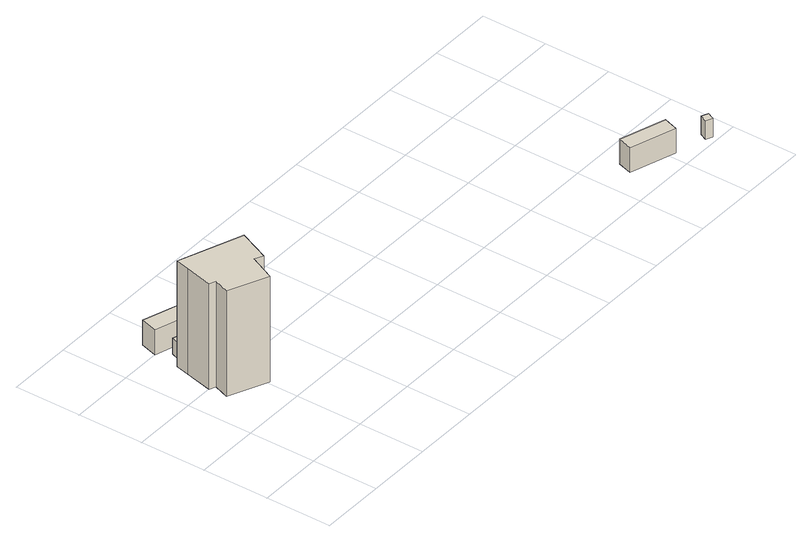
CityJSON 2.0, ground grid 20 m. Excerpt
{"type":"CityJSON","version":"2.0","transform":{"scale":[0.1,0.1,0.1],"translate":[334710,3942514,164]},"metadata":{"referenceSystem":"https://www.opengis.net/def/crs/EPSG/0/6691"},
"CityObjects":{
"building1":{"type":"Building","attributes":{"usage":"403","measuredHeight":37.3,"storeysAboveGround":8,"BuildingIDAttribute.prefecture":"14","BuildingIDAttribute.city":"14151","BuildingDetailAttribute.totalFloorArea":1475.41,"BuildingDetailAttribute.buildingFootprintArea":184.43,"BuildingDetailAttribute.buildingStructureType":"610","BuildingDetailAttribute.buildingStructureOrgType":"2","BuildingDetailAttribute.orgUsage":"94","BuildingDetailAttribute.surveyYear":2015,"BuildingLandSlideRiskAttribute.description":"1","BuildingLandSlideRiskAttribute.areaType":"1"},"geometry":[{"type":"Solid","lod":"1","boundaries":[[[[0,1,2,3,4,5,6,7,8]],[[7,9,10,8]],[[6,11,9,7]],[[5,12,11,6]],[[4,13,12,5]],[[3,14,13,4]],[[2,15,14,3]],[[1,16,15,2]],[[0,17,16,1]],[[8,10,17,0]],[[9,11,12,13,14,15,16,17,10]]]]}]},
"building2":{"type":"Building","attributes":{"measuredHeight":5,"BuildingIDAttribute.prefecture":"14","BuildingIDAttribute.city":"14151","BuildingDetailAttribute.surveyYear":2015,"BuildingLandSlideRiskAttribute.description":"1","BuildingLandSlideRiskAttribute.areaType":"1"},"geometry":[{"type":"Solid","lod":"1","boundaries":[[[[18,19,20,21]],[[20,22,23,21]],[[19,24,22,20]],[[18,25,24,19]],[[21,23,25,18]],[[22,24,25,23]]]]}]},
"building3":{"type":"Building","attributes":{"usage":"402","measuredHeight":8.2,"storeysAboveGround":1,"BuildingIDAttribute.prefecture":"14","BuildingIDAttribute.city":"14151","BuildingDetailAttribute.totalFloorArea":61.02,"BuildingDetailAttribute.buildingFootprintArea":61.02,"BuildingDetailAttribute.buildingStructureType":"601","BuildingDetailAttribute.buildingStructureOrgType":"1","BuildingDetailAttribute.orgUsage":"73","BuildingDetailAttribute.surveyYear":2015},"geometry":[{"type":"Solid","lod":"1","boundaries":[[[[26,27,28,29]],[[28,30,31,29]],[[27,32,30,28]],[[26,33,32,27]],[[29,31,33,26]],[[30,32,33,31]]]]}]},
"building4":{"type":"Building","attributes":{"usage":"452","measuredHeight":8.9,"storeysAboveGround":1,"BuildingIDAttribute.prefecture":"14","BuildingIDAttribute.city":"14151","BuildingDetailAttribute.totalFloorArea":54.93,"BuildingDetailAttribute.buildingFootprintArea":54.93,"BuildingDetailAttribute.buildingStructureType":"610","BuildingDetailAttribute.buildingStructureOrgType":"2","BuildingDetailAttribute.orgUsage":"193","BuildingDetailAttribute.surveyYear":2015,"BuildingLandSlideRiskAttribute.description":"1","BuildingLandSlideRiskAttribute.areaType":"1"},"geometry":[{"type":"Solid","lod":"1","boundaries":[[[[34,35,36,37]],[[36,38,39,37]],[[35,40,38,36]],[[34,41,40,35]],[[37,39,41,34]],[[38,40,41,39]]]]}]},
"building5":{"type":"Building","attributes":{"measuredHeight":6.1,"BuildingIDAttribute.prefecture":"14","BuildingIDAttribute.city":"14151","BuildingDetailAttribute.surveyYear":2015,"BuildingLandSlideRiskAttribute.description":"1","BuildingLandSlideRiskAttribute.areaType":"1"},"geometry":[{"type":"Solid","lod":"1","boundaries":[[[[42,43,44,45]],[[44,46,47,45]],[[43,48,46,44]],[[42,49,48,43]],[[45,47,49,42]],[[46,48,49,47]]]]}]}
},
"vertices":[
[184,295,88],[159,308,88],[123,230,88],[6,283,88],[23,328,88],[4,337,88],[24,421,88],[34,462,88],[226,390,88],[34,462,424],[226,390,424],[24,421,424],[4,337,424],[23,328,424],[6,283,424],[123,230,424],[159,308,424],[184,295,424],
[63,451,74],[86,515,74],[220,466,74],[196,401,74],[220,466,124],[196,401,124],[86,515,124],[63,451,124],
[141,651,10],[263,612,10],[247,562,10],[125,600,10],[247,562,89],[125,600,89],[263,612,89],[141,651,89],
[1619,49,13],[1481,93,13],[1495,136,13],[1633,92,13],[1495,136,92],[1633,92,92],[1481,93,92],[1619,49,92],
[1709,36,25],[1729,26,25],[1718,4,25],[1698,13,25],[1718,4,84],[1698,13,84],[1729,26,84],[1709,36,84]
]}
